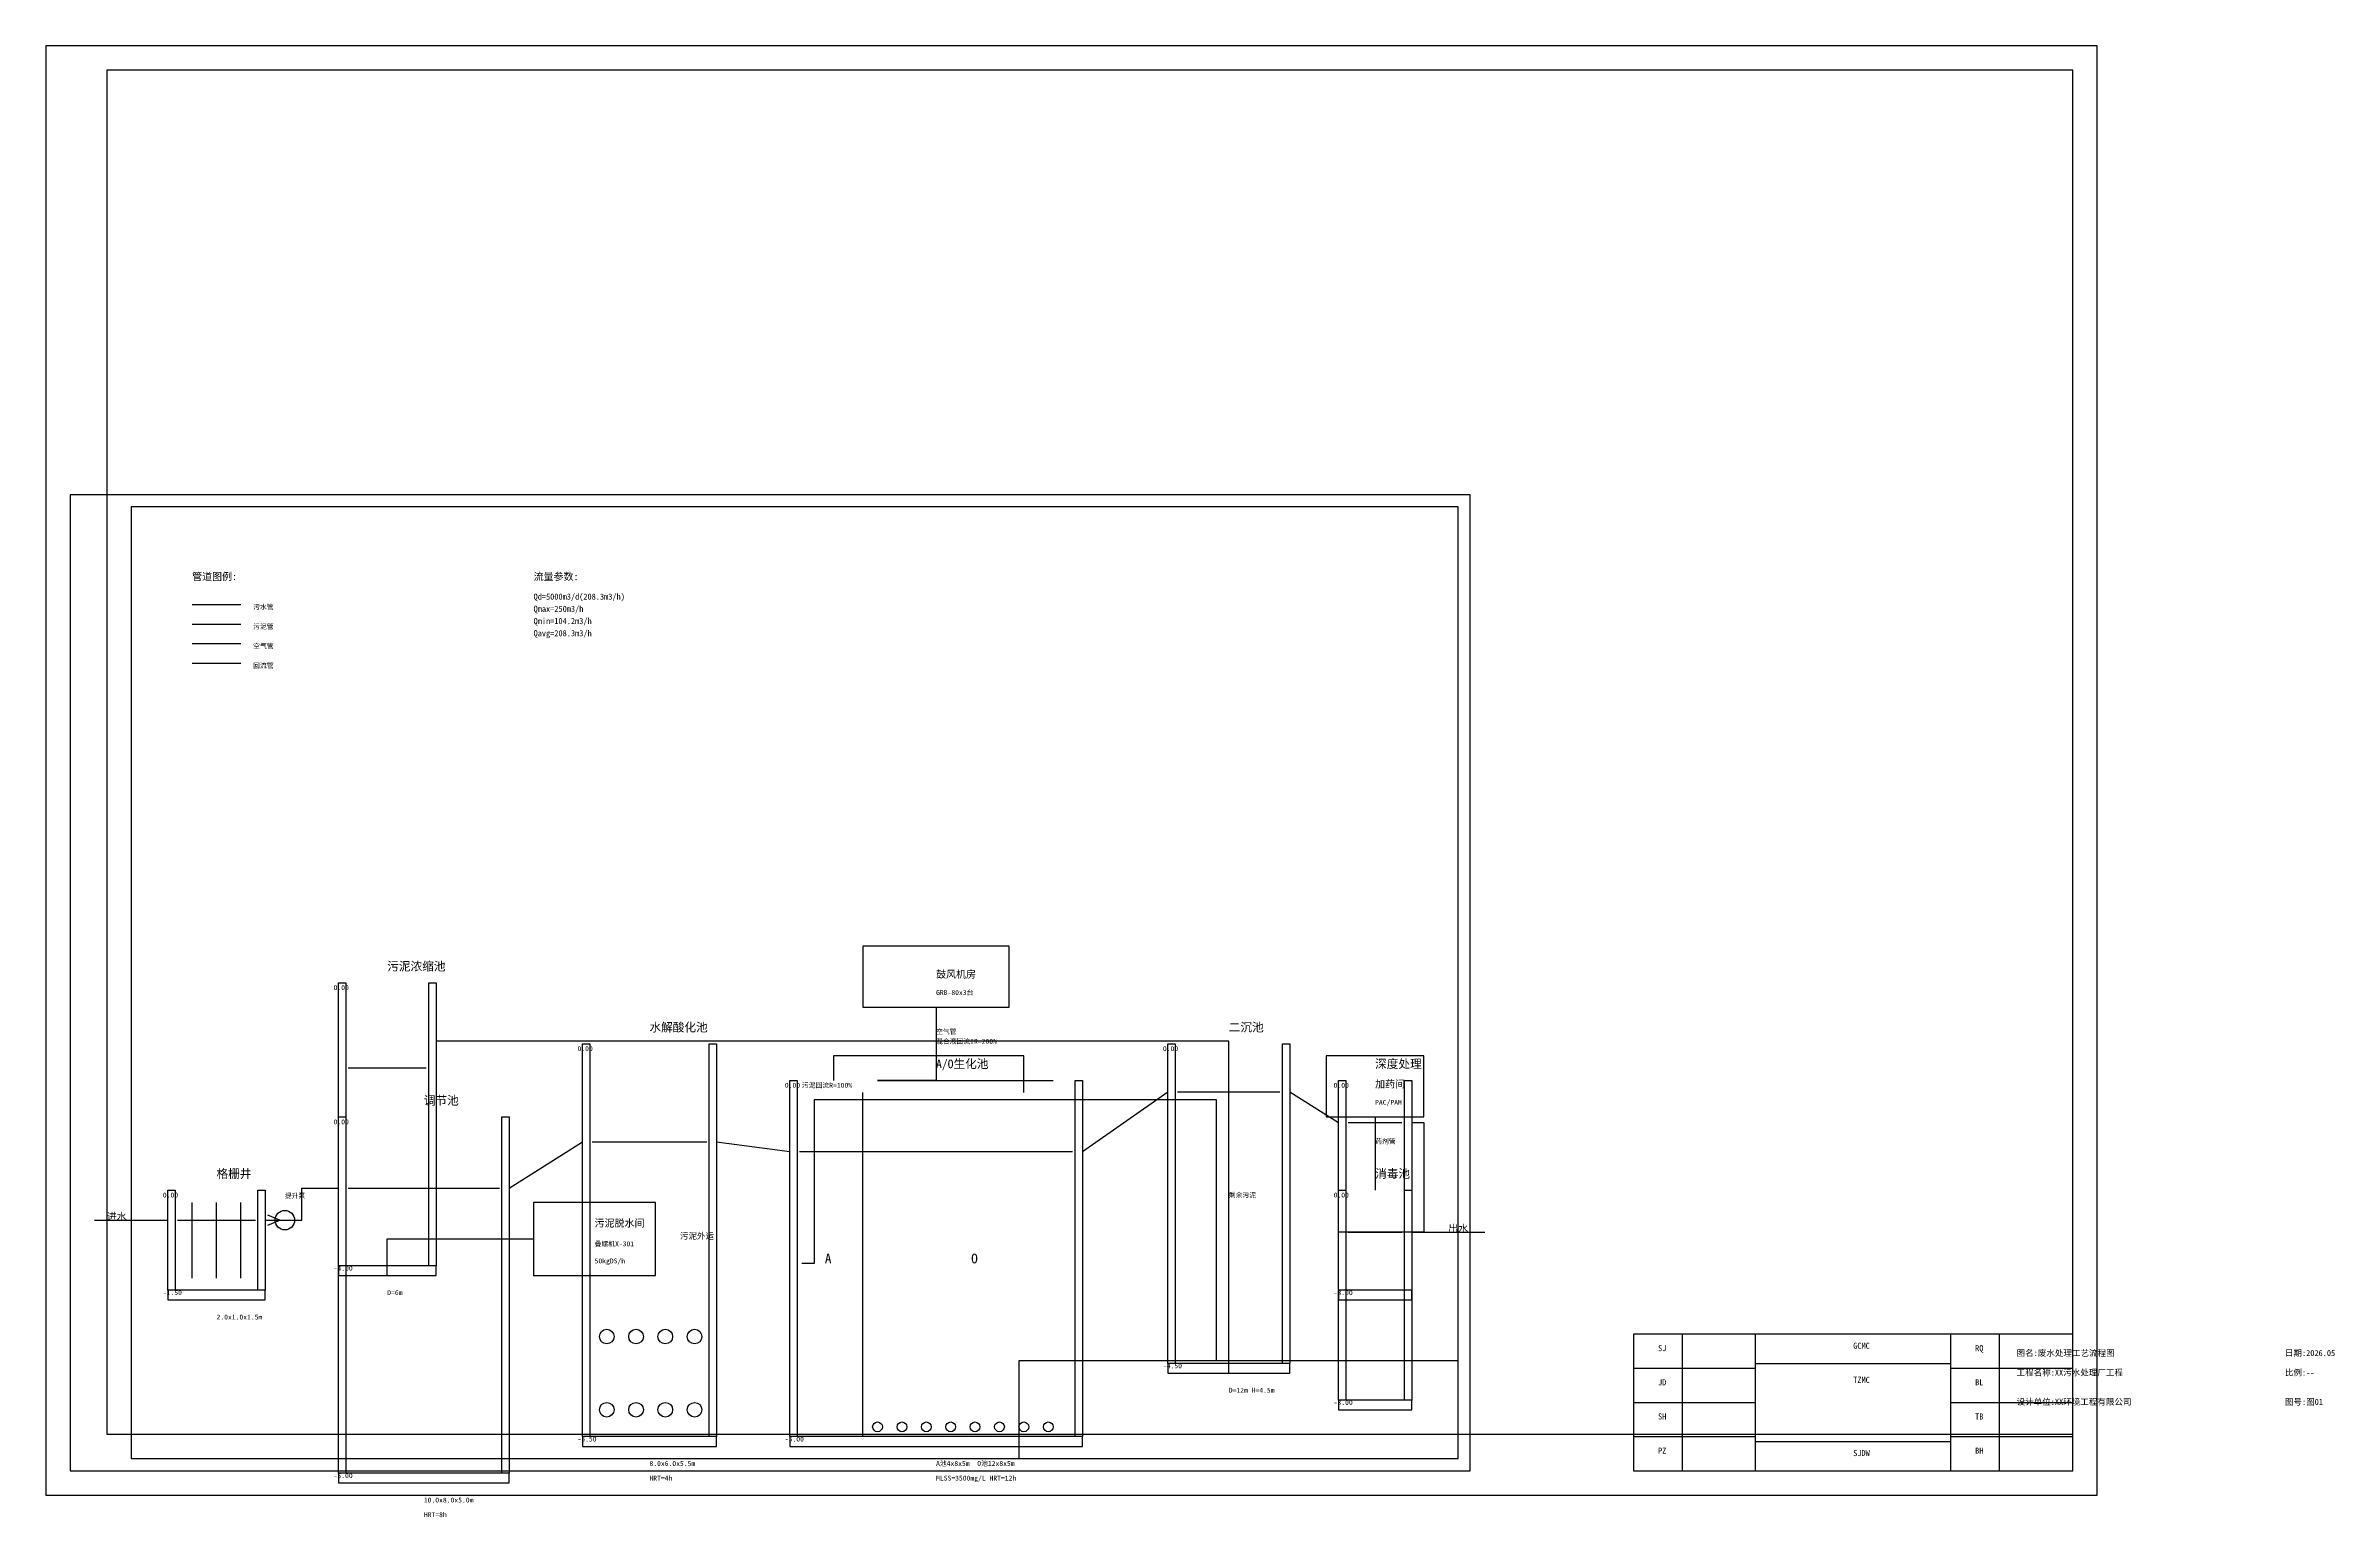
# Model space of a CAD drawing. Header units: metres. Extents: x 0 to 938, y -9 to 594.
import ezdxf

# ---------------------------------------------------------------- set-up
doc = ezdxf.new("R2010")
doc.units = ezdxf.units.M
for name, color, linetype in [('AIR_PIPE', 7, 'Continuous'), ('BORDER', 7, 'Continuous'), ('DIMENSION', 7, 'Continuous'), ('EQUIPMENT', 7, 'Continuous'), ('RETURN_PIPE', 7, 'Continuous'), ('SLUDGE_PIPE', 7, 'Continuous'), ('STRUCTURE', 7, 'Continuous'), ('TEXT', 7, 'Continuous'), ('TITLE_BLOCK', 7, 'Continuous'), ('TITLE_TEXT', 7, 'Continuous'), ('WATER_LINE', 7, 'Continuous'), ('WATER_PIPE', 7, 'Continuous')]:
    doc.layers.add(name, color=color, linetype=linetype)
doc.styles.add('StandardChinese', font='SimSun.ttf')

msp = doc.modelspace()

# ---------------------------------------------------------------- linework, layer by layer
at = {"layer": 'AIR_PIPE'}
for p, q in [((365, 200), (365, 170)), ((365, 170), (341, 170)), ((341, 170), (413, 170))]:
    msp.add_line(p, q, dxfattribs=at)
for centre in [(341, 28), (351, 28), (361, 28), (371, 28), (381, 28), (391, 28), (401, 28), (411, 28)]:
    msp.add_circle(centre, 2, dxfattribs=at)
at = {"layer": 'BORDER'}
for points in [[(0, 0), (841, 0), (841, 594), (0, 594), (0, 0)], [(25, 25), (831, 25), (831, 584), (25, 584), (25, 25)], [(10, 10), (584, 10), (584, 410), (10, 410), (10, 10)], [(35, 15), (579, 15), (579, 405), (35, 405), (35, 15)], [(399, 15), (579, 15), (579, 55), (399, 55), (399, 15)]]:
    msp.add_lwpolyline(points, dxfattribs=at)
at = {"layer": 'EQUIPMENT'}
msp.add_lwpolyline([(91, 110.7), (96, 112.7), (91, 114.7)], dxfattribs=at)
for centre, radius in [((98, 112.7), 4), ((230, 65), 3), ((242, 65), 3), ((254, 65), 3), ((266, 65), 3), ((230, 35), 3), ((242, 35), 3), ((254, 35), 3), ((266, 35), 3)]:
    msp.add_circle(centre, radius, dxfattribs=at)
at = {"layer": 'RETURN_PIPE'}
for p, q in [((401, 180), (323, 180)), ((323, 180), (323, 170)), ((401, 165), (401, 180)), ((480, 162), (315, 162)), ((315, 162), (315, 95)), ((480, 55), (480, 162)), ((315, 95), (310, 95))]:
    msp.add_line(p, q, dxfattribs=at)
at = {"layer": 'SLUDGE_PIPE'}
for p, q in [((485, 186), (160, 186)), ((485, 50), (485, 186)), ((140, 90), (140, 105)), ((140, 105), (200, 105))]:
    msp.add_line(p, q, dxfattribs=at)
at = {"layer": 'STRUCTURE'}
for p, q in [((335, 24), (335, 165)), ((60, 89), (60, 120)), ((70, 89), (70, 120)), ((80, 89), (80, 120))]:
    msp.add_line(p, q, dxfattribs=at)
for points in [[(335, 200), (395, 200), (395, 225), (335, 225), (335, 200)], [(120, 94), (120, 210), (123, 210), (123, 94), (120, 94)], [(120, 210), (123, 210)], [(157, 94), (157, 210), (160, 210), (160, 94), (157, 94)], [(157, 210), (160, 210)], [(220, 24), (220, 185), (223, 185), (223, 24), (220, 24)], [(220, 185), (223, 185)], [(272, 24), (272, 185), (275, 185), (275, 24), (272, 24)], [(272, 185), (275, 185)], [(460, 54), (460, 185), (463, 185), (463, 54), (460, 54)], [(460, 185), (463, 185)], [(507, 54), (507, 185), (510, 185), (510, 54), (507, 54)], [(507, 185), (510, 185)], [(525, 155), (565, 155), (565, 180), (525, 180), (525, 155)], [(305, 24), (305, 170), (308, 170), (308, 24), (305, 24)], [(305, 170), (308, 170)], [(422, 24), (422, 170), (425, 170), (425, 24), (422, 24)], [(422, 170), (425, 170)], [(530, 84), (530, 170), (533, 170), (533, 84), (530, 84)], [(530, 170), (533, 170)], [(557, 84), (557, 170), (560, 170), (560, 84), (557, 84)], [(557, 170), (560, 170)], [(120, 9), (120, 155), (123, 155), (123, 9), (120, 9)], [(120, 155), (123, 155)], [(187, 9), (187, 155), (190, 155), (190, 9), (187, 9)], [(187, 155), (190, 155)], [(50, 84), (50, 125), (53, 125), (53, 84), (50, 84)], [(50, 125), (53, 125)], [(87, 84), (87, 125), (90, 125), (90, 84), (87, 84)], [(87, 125), (90, 125)], [(530, 39), (530, 125), (533, 125), (533, 39), (530, 39)], [(530, 125), (533, 125)], [(557, 39), (557, 125), (560, 125), (560, 39), (557, 39)], [(557, 125), (560, 125)], [(200, 90), (250, 90), (250, 120), (200, 120), (200, 90)], [(120, 90), (160, 90), (160, 94), (120, 94), (120, 90)], [(50, 80), (90, 80), (90, 84), (50, 84), (50, 80)], [(530, 80), (560, 80), (560, 84), (530, 84), (530, 80)], [(460, 50), (510, 50), (510, 54), (460, 54), (460, 50)], [(530, 35), (560, 35), (560, 39), (530, 39), (530, 35)], [(220, 20), (275, 20), (275, 24), (220, 24), (220, 20)], [(305, 20), (425, 20), (425, 24), (305, 24), (305, 20)], [(120, 5), (190, 5), (190, 9), (120, 9), (120, 5)]]:
    msp.add_lwpolyline(points, dxfattribs=at)
at = {"layer": 'TITLE_BLOCK'}
for p, q in [((831, 66), (651, 66)), ((651, 66), (651, 10)), ((671, 10), (671, 66)), ((701, 10), (701, 66)), ((781, 10), (781, 66)), ((801, 10), (801, 66)), ((831, 10), (831, 66)), ((651, 52), (701, 52)), ((701, 54), (781, 54)), ((781, 52), (831, 52)), ((651, 38), (701, 38)), ((781, 38), (831, 38)), ((651, 24), (701, 24)), ((701, 22), (781, 22)), ((781, 24), (831, 24)), ((651, 10), (831, 10))]:
    msp.add_line(p, q, dxfattribs=at)
at = {"layer": 'WATER_LINE'}
for p, q in [((124, 175.2), (156, 175.2)), ((464, 165.35), (506, 165.35)), ((534, 152.8), (556, 152.8)), ((224, 144.75), (271, 144.75)), ((309, 140.8), (421, 140.8)), ((124, 125.8), (186, 125.8)), ((54, 112.7), (86, 112.7)), ((534, 107.8), (556, 107.8))]:
    msp.add_line(p, q, dxfattribs=at)
at = {"layer": 'WATER_PIPE'}
for p, q in [((60, 365), (80, 365)), ((60, 357), (80, 357)), ((60, 349), (80, 349)), ((60, 341), (80, 341)), ((425, 140.8), (460, 165.35)), ((510, 165.35), (530, 152.8)), ((545, 155), (545, 125)), ((560, 152.8), (565, 152.8)), ((565, 152.8), (565, 107.8)), ((190, 125.8), (220, 144.75)), ((275, 144.75), (305, 140.8)), ((105, 112.7), (105, 125.8)), ((105, 125.8), (120, 125.8)), ((20, 112.7), (50, 112.7)), ((90, 112.7), (105, 112.7)), ((565, 107.8), (530, 107.8)), ((560, 107.8), (590, 107.8))]:
    msp.add_line(p, q, dxfattribs=at)

# ---------------------------------------------------------------- texts
at = {"layer": 'DIMENSION', "style": 'StandardChinese'}
for s, p in [('0.00', (118, 207)), ('0.00', (218, 182)), ('0.00', (458, 182)), ('0.00', (303, 167)), ('0.00', (528, 167)), ('0.00', (118, 152)), ('0.00', (48, 122)), ('0.00', (528, 122)), ('-4.00', (118, 92)), ('-1.50', (48, 82)), ('D=6m', (140, 82)), ('-3.00', (528, 82)), ('2.0x1.0x1.5m', (70, 72)), ('-4.50', (458, 52)), ('D=12m H=4.5m', (485, 42)), ('-3.00', (528, 37)), ('-5.50', (218, 22)), ('-5.00', (303, 22)), ('8.0x6.0x5.5m', (247.5, 12)), ('A池4x8x5m  O池12x8x5m', (365, 12)), ('-5.00', (118, 7)), ('10.0x8.0x5.0m', (155, -3))]:
    msp.add_text(s, height=2, dxfattribs=at).set_placement(p)
at = {"layer": 'TEXT', "style": 'StandardChinese'}
for s, height, p in [('管道图例:', 3, (60, 375)), ('流量参数:', 3, (200, 375)), ('Qd=5000m3/d(208.3m3/h)', 2.5, (200, 367)), ('污水管', 2, (85, 363)), ('污泥管', 2, (85, 355)), ('Qmax=250m3/h', 2.5, (200, 362)), ('Qmin=104.2m3/h', 2.5, (200, 357)), ('空气管', 2, (85, 347)), ('Qavg=208.3m3/h', 2.5, (200, 352)), ('回流管', 2, (85, 339)), ('污泥浓缩池', 3.5, (140, 215)), ('GRB-80x3台', 2, (365, 205)), ('鼓风机房', 3, (365, 212)), ('水解酸化池', 3.5, (247.5, 190)), ('空气管', 2, (365, 189)), ('二沉池', 3.5, (485, 190)), ('A/O生化池', 3.5, (365, 175)), ('混合液回流IR=200%', 2, (365, 185)), ('深度处理', 3.5, (545, 175)), ('污泥回流R=100%', 2, (310, 167)), ('加药间', 3, (545, 167)), ('调节池', 3.5, (155, 160)), ('PAC/PAM', 2, (545, 160)), ('药剂管', 2, (545, 144)), ('格栅井', 3.5, (70, 130)), ('消毒池', 3.5, (545, 130)), ('提升泵', 2, (98, 121.7)), ('剩余污泥', 2, (485, 122)), ('进水', 3, (25, 112.7)), ('污泥脱水间', 3, (225, 110)), ('叠螺机X-301', 2, (225, 102)), ('污泥外运', 2.5, (260, 105)), ('出水', 3, (575, 107.8)), ('50kgDS/h', 2, (225, 95)), ('A', 4, (319.4, 95)), ('O', 4, (379.4, 95)), ('图名:废水处理工艺流程图', 2.5, (808, 57)), ('日期:2026.05', 2.5, (918, 57)), ('工程名称:XX污水处理厂工程', 2.5, (808, 49)), ('比例:--', 2.5, (918, 49)), ('设计单位:XX环境工程有限公司', 2.5, (808, 37)), ('图号:图01', 2.5, (918, 37)), ('HRT=4h', 2, (247.5, 6)), ('MLSS=3500mg/L HRT=12h', 2, (365, 6)), ('HRT=8h', 2, (155, -9))]:
    msp.add_text(s, height=height, dxfattribs=at).set_placement(p)
at = {"layer": 'TITLE_TEXT'}
for s, p in [('SJ', (661, 59)), ('GCMC', (741, 60)), ('RQ', (791, 59)), ('JD', (661, 45)), ('TZMC', (741, 46)), ('BL', (791, 45)), ('SH', (661, 31)), ('TB', (791, 31)), ('PZ', (661, 17)), ('BH', (791, 17)), ('SJDW', (741, 16))]:
    msp.add_text(s, height=2.5, dxfattribs=at).set_placement(p)

doc.saveas('drawing.dxf')
